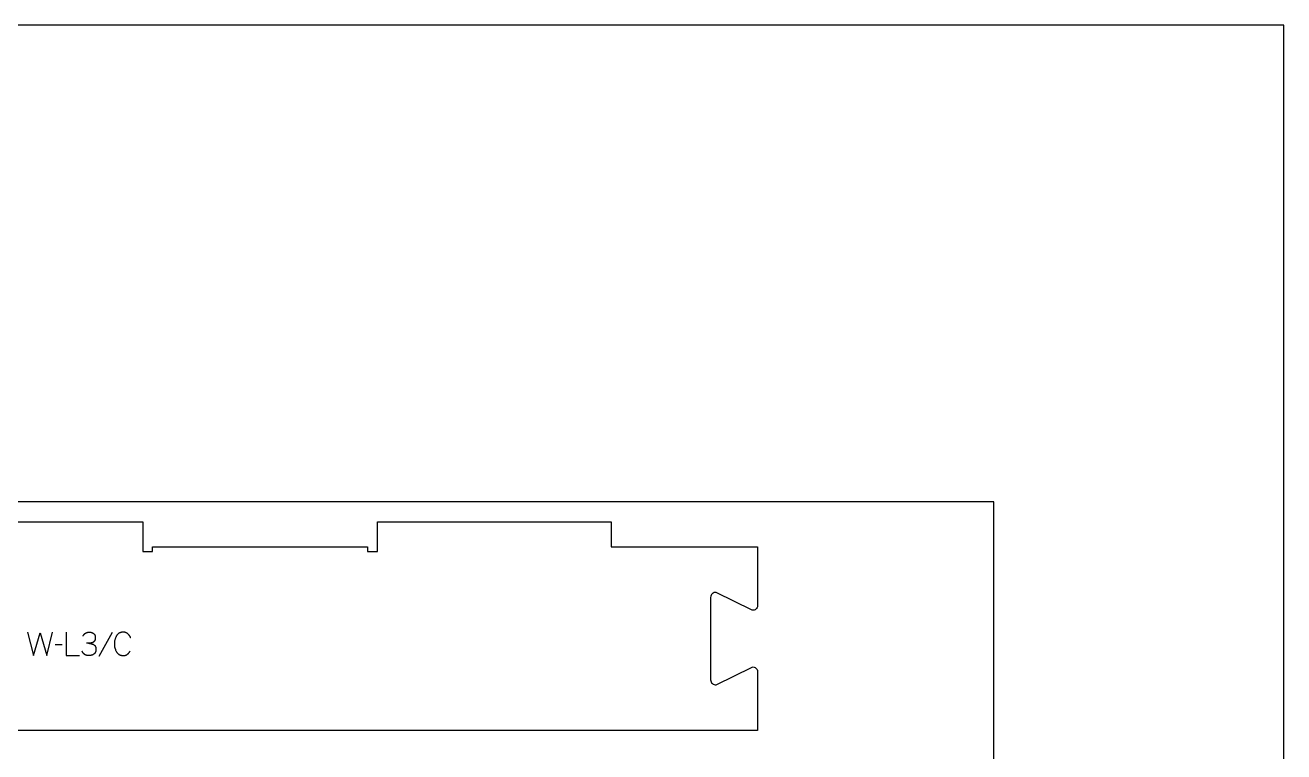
# Model space of a CAD drawing. Extents: x 0 to 4485, y 0 to 8771.
# Drawn here: x 1571 to 3183, y 4662 to 5593 of the extents above; entities that cross this region are included whole.
import ezdxf

# ---------------------------------------------------------------- set-up
doc = ezdxf.new("R2010")
doc.units = 0
for name, color, linetype in [('0_SHEET_SPRUCEPLY_2440X122', 1, 'CONTINUOUS'), ('1_ANYTOOL_1MMDEEP_LABELS_S', 2, 'CONTINUOUS'), ('4_ANYTOOL_CUTTHROUGH_OUTSI', 5, 'CONTINUOUS'), ('DONOTCUT', 7, 'CONTINUOUS')]:
    doc.layers.add(name, color=color, linetype=linetype)

msp = doc.modelspace()

# ---------------------------------------------------------------- linework, layer by layer
at = {"layer": '0_SHEET_SPRUCEPLY_2440X122'}
msp.add_lwpolyline([(371.7, 4982.6), (371.7, 3762.6), (2811.7, 3762.6), (2811.7, 4982.6)], close=True, dxfattribs=at)
at = {"layer": '1_ANYTOOL_1MMDEEP_LABELS_S', "color": 2}
for points in [[(1573.7, 4815.4), (1581.4, 4785.4), (1589.9, 4814.5), (1598.4, 4785.4), (1605.9, 4815.4)], [(1623.2, 4815.4), (1623.2, 4785.4), (1640.3, 4785.4)], [(1644.9, 4810.4), (1645, 4810.7), (1645.2, 4811), (1645.4, 4811.3), (1645.5, 4811.6), (1645.7, 4811.9), (1645.9, 4812.1), (1646.1, 4812.4), (1646.2, 4812.5), (1646.3, 4812.6), (1646.4, 4812.7), (1646.5, 4812.8), (1646.6, 4812.9), (1646.7, 4813), (1646.8, 4813.1), (1647, 4813.2), (1647.1, 4813.3), (1647.2, 4813.4), (1647.3, 4813.5), (1647.4, 4813.6), (1647.5, 4813.7), (1647.7, 4813.8), (1647.8, 4813.9), (1647.9, 4814), (1648, 4814.1), (1648.2, 4814.1), (1648.3, 4814.2), (1648.4, 4814.3), (1648.6, 4814.3), (1648.7, 4814.4), (1648.8, 4814.5), (1649, 4814.5), (1649.1, 4814.6), (1649.2, 4814.7), (1649.4, 4814.7), (1649.5, 4814.8), (1649.7, 4814.8), (1649.8, 4814.9), (1650, 4814.9), (1650.1, 4815), (1650.4, 4815.1), (1650.7, 4815.1), (1651, 4815.2), (1651.4, 4815.2), (1651.7, 4815.3), (1652, 4815.3), (1652.4, 4815.3), (1652.7, 4815.4), (1653.1, 4815.4), (1653.3, 4815.4), (1653.5, 4815.4), (1653.7, 4815.3), (1653.9, 4815.3), (1654.1, 4815.3), (1654.3, 4815.3), (1654.5, 4815.3), (1654.7, 4815.2), (1654.9, 4815.2), (1655.1, 4815.2), (1655.2, 4815.1), (1655.4, 4815.1), (1655.6, 4815), (1655.8, 4815), (1656, 4814.9), (1656.1, 4814.9), (1656.3, 4814.8), (1656.5, 4814.8), (1656.6, 4814.7), (1656.8, 4814.6), (1657, 4814.5), (1657.1, 4814.5), (1657.3, 4814.4), (1657.4, 4814.3), (1657.6, 4814.2), (1657.7, 4814.1), (1657.9, 4814), (1658, 4813.9), (1658.2, 4813.8), (1658.3, 4813.7), (1658.4, 4813.6), (1658.6, 4813.5), (1658.7, 4813.4), (1658.8, 4813.2), (1658.9, 4813.1), (1659.1, 4813), (1659.2, 4812.8), (1659.3, 4812.7), (1659.4, 4812.6), (1659.5, 4812.4), (1659.6, 4812.3), (1659.7, 4812.1), (1659.8, 4812), (1659.9, 4811.8), (1659.9, 4811.7), (1660, 4811.5), (1660.1, 4811.4), (1660.1, 4811.2), (1660.2, 4811), (1660.3, 4810.9), (1660.3, 4810.7), (1660.4, 4810.5), (1660.4, 4810.3), (1660.5, 4810.1), (1660.5, 4809.9), (1660.5, 4809.8), (1660.6, 4809.6), (1660.6, 4809.4), (1660.6, 4809.2), (1660.6, 4809), (1660.6, 4808.8), (1660.6, 4808.5), (1660.6, 4808.3), (1660.6, 4807.8), (1660.6, 4807.4), (1660.6, 4807.1), (1660.6, 4806.8), (1660.5, 4806.5), (1660.5, 4806.4), (1660.5, 4806.2), (1660.5, 4806.1), (1660.4, 4805.9), (1660.4, 4805.8), (1660.4, 4805.7), (1660.3, 4805.5), (1660.3, 4805.4), (1660.2, 4805.3), (1660.2, 4805.2), (1660.1, 4805), (1660.1, 4804.9), (1660, 4804.8), (1660, 4804.7), (1659.9, 4804.6), (1659.9, 4804.5), (1659.8, 4804.4), (1659.8, 4804.3), (1659.7, 4804.2), (1659.6, 4804.1), (1659.6, 4804), (1659.5, 4803.9), (1659.3, 4803.7), (1659.2, 4803.5), (1659, 4803.4), (1658.9, 4803.2), (1658.8, 4803.1), (1658.7, 4803), (1658.6, 4803), (1658.5, 4802.9), (1658.5, 4802.8), (1658.4, 4802.8), (1658.3, 4802.7), (1658.2, 4802.6), (1658.1, 4802.6), (1658, 4802.5), (1657.9, 4802.4), (1657.8, 4802.4), (1657.7, 4802.3), (1657.6, 4802.3), (1657.5, 4802.2), (1657.4, 4802.2), (1657.3, 4802.1), (1657.2, 4802.1), (1657.1, 4802), (1657, 4802), (1656.9, 4801.9), (1656.8, 4801.9), (1656.6, 4801.8), (1656.4, 4801.7), (1656.2, 4801.7), (1656, 4801.6), (1655.7, 4801.6), (1655.5, 4801.5), (1655.3, 4801.4), (1655.1, 4801.4), (1654.8, 4801.4), (1654.6, 4801.3), (1654.4, 4801.3), (1654.1, 4801.3), (1653.9, 4801.2), (1653.6, 4801.2), (1653.4, 4801.2), (1653.2, 4801.2), (1652.9, 4801.2), (1649.2, 4801.1)], [(1682.4, 4814.9), (1665.2, 4784.1)], [(1706, 4807.9), (1705.9, 4808.3), (1705.7, 4808.7), (1705.5, 4809), (1705.3, 4809.4), (1705.1, 4809.8), (1704.9, 4810.1), (1704.7, 4810.5), (1704.5, 4810.8), (1704.2, 4811.2), (1704, 4811.5), (1703.7, 4811.8), (1703.5, 4812.1), (1703.2, 4812.4), (1702.9, 4812.7), (1702.6, 4813), (1702.3, 4813.2), (1702.1, 4813.4), (1702, 4813.5), (1701.8, 4813.6), (1701.6, 4813.7), (1701.5, 4813.9), (1701.3, 4814), (1701.1, 4814.1), (1701, 4814.2), (1700.8, 4814.3), (1700.6, 4814.4), (1700.4, 4814.4), (1700.2, 4814.5), (1700.1, 4814.6), (1699.9, 4814.7), (1699.7, 4814.8), (1699.5, 4814.8), (1699.3, 4814.9), (1699.1, 4815), (1698.9, 4815), (1698.7, 4815.1), (1698.5, 4815.1), (1698.3, 4815.2), (1698.1, 4815.2), (1697.9, 4815.2), (1697.7, 4815.3), (1697.5, 4815.3), (1697.3, 4815.3), (1697.1, 4815.3), (1696.8, 4815.3), (1696.6, 4815.4), (1696.4, 4815.4), (1696.2, 4815.4), (1695.8, 4815.4), (1695.5, 4815.3), (1695.2, 4815.3), (1694.8, 4815.3), (1694.5, 4815.2), (1694.2, 4815.2), (1693.9, 4815.1), (1693.6, 4815.1), (1693.3, 4815), (1693, 4814.9), (1692.7, 4814.8), (1692.4, 4814.7), (1692.1, 4814.6), (1692, 4814.5), (1691.9, 4814.5), (1691.7, 4814.4), (1691.6, 4814.3), (1691.5, 4814.3), (1691.3, 4814.2), (1691.2, 4814.1), (1691.1, 4814), (1690.9, 4814), (1690.8, 4813.9), (1690.7, 4813.8), (1690.6, 4813.7), (1690.4, 4813.6), (1690.3, 4813.5), (1690.1, 4813.3), (1689.9, 4813.1), (1689.6, 4812.9), (1689.4, 4812.7), (1689.2, 4812.5), (1689, 4812.3), (1688.8, 4812), (1688.6, 4811.8), (1688.4, 4811.5), (1688.2, 4811.2), (1688, 4811), (1687.8, 4810.7), (1687.5, 4810.1), (1687.2, 4809.5), (1686.9, 4808.9), (1686.6, 4808.3), (1686.4, 4807.6), (1686.1, 4807), (1685.9, 4806.4), (1685.7, 4805.7), (1685.6, 4805.1), (1685.4, 4804.4), (1685.3, 4803.8), (1685.2, 4803.1), (1685.1, 4802.4), (1685.1, 4801.7), (1685, 4801.1), (1685, 4800.4), (1685, 4799.7), (1685.1, 4799), (1685.1, 4798.3), (1685.2, 4797.6), (1685.3, 4796.9), (1685.4, 4796.3), (1685.6, 4795.6), (1685.7, 4795.3), (1685.7, 4795), (1685.8, 4794.7), (1685.9, 4794.3), (1686, 4794), (1686.1, 4793.7), (1686.3, 4793.4), (1686.4, 4793.1), (1686.6, 4792.5), (1686.9, 4791.8), (1687.2, 4791.2), (1687.5, 4790.6), (1687.9, 4790.1), (1688.1, 4789.8), (1688.2, 4789.5), (1688.4, 4789.2), (1688.6, 4789), (1688.8, 4788.7), (1689.1, 4788.5), (1689.3, 4788.2), (1689.5, 4788), (1689.7, 4787.8), (1689.9, 4787.6), (1690.2, 4787.4), (1690.3, 4787.3), (1690.4, 4787.2), (1690.6, 4787.1), (1690.7, 4787), (1690.8, 4786.9), (1690.9, 4786.8), (1691.1, 4786.8), (1691.2, 4786.7), (1691.3, 4786.6), (1691.5, 4786.5), (1691.6, 4786.5), (1691.7, 4786.4), (1692, 4786.3), (1692.3, 4786.1), (1692.6, 4786), (1692.9, 4785.9), (1693.2, 4785.8), (1693.5, 4785.7), (1693.8, 4785.7), (1694.1, 4785.6), (1694.4, 4785.5), (1694.8, 4785.5), (1695.1, 4785.4), (1695.5, 4785.4), (1695.8, 4785.4), (1696.2, 4785.4), (1696.5, 4785.4), (1696.9, 4785.4), (1697.3, 4785.4), (1697.5, 4785.4), (1697.6, 4785.4), (1697.8, 4785.4), (1698, 4785.5), (1698.2, 4785.5), (1698.4, 4785.5), (1698.5, 4785.6), (1698.7, 4785.6), (1698.9, 4785.6), (1699, 4785.7), (1699.2, 4785.7), (1699.4, 4785.8), (1699.5, 4785.8), (1699.7, 4785.9), (1699.8, 4785.9), (1700, 4786), (1700.2, 4786.1), (1700.3, 4786.1), (1700.5, 4786.2), (1700.6, 4786.3), (1700.8, 4786.4), (1700.9, 4786.4), (1701.1, 4786.5), (1701.2, 4786.6), (1701.3, 4786.7), (1701.5, 4786.8), (1701.6, 4786.9), (1701.7, 4787), (1702, 4787.2), (1702.3, 4787.4), (1702.5, 4787.6), (1702.8, 4787.9), (1703, 4788.1), (1703.3, 4788.3), (1703.5, 4788.6), (1703.7, 4788.9), (1703.9, 4789.1), (1704.2, 4789.4), (1704.4, 4789.7), (1704.6, 4790), (1704.8, 4790.3), (1705, 4790.6), (1705.2, 4790.9), (1705.3, 4791.2)], [(1618.1, 4799.2), (1609.3, 4799.2)], [(1652, 4801.1), (1652.4, 4801.1), (1652.9, 4801.1), (1653.3, 4801), (1653.7, 4801), (1654.1, 4800.9), (1654.5, 4800.8), (1655, 4800.7), (1655.4, 4800.6), (1655.8, 4800.5), (1656.2, 4800.4), (1656.6, 4800.2), (1656.9, 4800.1), (1657.3, 4799.9), (1657.7, 4799.8), (1658.1, 4799.6), (1658.5, 4799.4), (1658.6, 4799.3), (1658.8, 4799.2), (1658.9, 4799.1), (1659, 4799.1), (1659.1, 4799), (1659.2, 4799), (1659.2, 4798.9), (1659.3, 4798.8), (1659.4, 4798.8), (1659.5, 4798.7), (1659.5, 4798.7), (1659.6, 4798.6), (1659.7, 4798.5), (1659.8, 4798.5), (1659.8, 4798.4), (1659.9, 4798.3), (1660, 4798.3), (1660, 4798.2), (1660.1, 4798.1), (1660.1, 4798), (1660.2, 4798), (1660.3, 4797.9), (1660.3, 4797.8), (1660.4, 4797.7), (1660.4, 4797.6), (1660.5, 4797.6), (1660.5, 4797.5), (1660.6, 4797.4), (1660.6, 4797.3), (1660.7, 4797.2), (1660.7, 4797.1), (1660.8, 4797), (1660.8, 4796.9), (1660.8, 4796.9), (1660.9, 4796.8), (1660.9, 4796.7), (1661, 4796.5), (1661.1, 4796.3), (1661.1, 4796.1), (1661.2, 4795.9), (1661.2, 4795.7), (1661.3, 4795.4), (1661.3, 4795.2), (1661.3, 4795), (1661.4, 4794.8), (1661.4, 4794.5), (1661.4, 4794.3), (1661.4, 4794.1), (1661.4, 4793.8), (1661.4, 4793.5), (1661.4, 4793.3), (1661.4, 4793), (1661.4, 4792.7), (1661.4, 4792.5), (1661.3, 4792.2), (1661.3, 4792), (1661.3, 4791.7), (1661.2, 4791.5), (1661.2, 4791.2), (1661.1, 4791), (1661.1, 4790.8), (1661, 4790.6), (1660.9, 4790.3), (1660.9, 4790.1), (1660.8, 4789.9), (1660.7, 4789.7), (1660.6, 4789.5), (1660.5, 4789.4), (1660.4, 4789.2), (1660.3, 4789), (1660.2, 4788.8), (1660.1, 4788.6), (1660, 4788.5), (1659.9, 4788.3), (1659.8, 4788.2), (1659.6, 4788), (1659.6, 4787.9), (1659.5, 4787.9), (1659.4, 4787.8), (1659.4, 4787.7), (1659.3, 4787.7), (1659.2, 4787.6), (1659.2, 4787.5), (1659.1, 4787.5), (1658.9, 4787.3), (1658.8, 4787.2), (1658.6, 4787.1), (1658.4, 4787), (1658.3, 4786.9), (1658.1, 4786.8), (1657.9, 4786.7), (1657.8, 4786.6), (1657.6, 4786.5), (1657.4, 4786.4), (1657.2, 4786.3), (1657, 4786.2), (1656.8, 4786.1), (1656.6, 4786.1), (1656.4, 4786), (1656.2, 4785.9), (1656, 4785.9), (1655.8, 4785.8), (1655.6, 4785.7), (1655.3, 4785.7), (1655.1, 4785.6), (1654.9, 4785.6), (1654.7, 4785.6), (1654.4, 4785.5), (1654.2, 4785.5), (1653.7, 4785.4), (1653.2, 4785.4), (1652.7, 4785.4), (1652.2, 4785.4), (1651.8, 4785.4), (1651.4, 4785.4), (1651, 4785.4), (1650.7, 4785.4), (1650.3, 4785.5), (1650.2, 4785.5), (1650, 4785.6), (1649.8, 4785.6), (1649.6, 4785.6), (1649.5, 4785.7), (1649.3, 4785.7), (1649.2, 4785.8), (1649, 4785.8), (1648.8, 4785.9), (1648.7, 4785.9), (1648.5, 4786), (1648.4, 4786), (1648.2, 4786.1), (1648.1, 4786.2), (1647.9, 4786.2), (1647.8, 4786.3), (1647.7, 4786.4), (1647.5, 4786.5), (1647.4, 4786.5), (1647.2, 4786.6), (1647.1, 4786.7), (1647, 4786.8), (1646.8, 4786.9), (1646.7, 4787), (1646.6, 4787.1), (1646.5, 4787.2), (1646.3, 4787.3), (1646.2, 4787.4), (1646.1, 4787.5), (1646, 4787.6), (1645.9, 4787.7), (1645.8, 4787.8), (1645.6, 4787.9), (1645.5, 4788.1), (1645.4, 4788.2), (1645.3, 4788.3), (1645.2, 4788.4), (1645.1, 4788.6), (1645, 4788.7), (1644.9, 4788.8), (1644.8, 4789), (1644.7, 4789.1), (1644.6, 4789.3), (1644.6, 4789.4), (1644.4, 4789.7), (1644.2, 4790), (1644.1, 4790.4), (1643.9, 4790.7), (1643.8, 4791.1)]]:
    msp.add_lwpolyline(points, dxfattribs=at)
at = {"layer": '4_ANYTOOL_CUTTHROUGH_OUTSI', "color": 5}
msp.add_lwpolyline([(1422, 4956.8), (1721.5, 4956.8), (1721.5, 4918.9), (1734, 4918.9), (1734, 4924.9), (2009.5, 4924.9), (2009.5, 4918.9), (2022, 4918.9), (2022, 4956.8), (2321.5, 4956.8), (2321.5, 4924.8), (2321.7, 4924.8), (2509, 4924.8), (2509, 4849.2), (2509, 4849.2, -0.461531), (2502.3, 4843.5), (2456.3, 4866.2), (2456.3, 4866.2), (2456.2, 4866.2), (2456.2, 4866.2, 0.220464), (2451.2, 4864.8, 0.220464), (2449, 4860), (2449, 4754.2, 0.220464), (2451.2, 4749.4, 0.220464), (2456.2, 4748), (2456.3, 4748), (2456.3, 4748), (2502.3, 4770.7), (2502.3, 4770.7, -0.461531), (2509, 4765), (2509, 4689.3), (2022, 4689.3), (2022, 4689.4), (2021.7, 4689.4), (1721.5, 4689.4), (1721.5, 4689.3), (1422, 4689.3)], format="xyb", dxfattribs=at)
at = {"layer": 'DONOTCUT'}
msp.add_lwpolyline([(0, 0), (3183.4, 0), (3183.4, 5593.4), (0, 5593.4)], close=True, dxfattribs=at)

doc.saveas('drawing.dxf')
